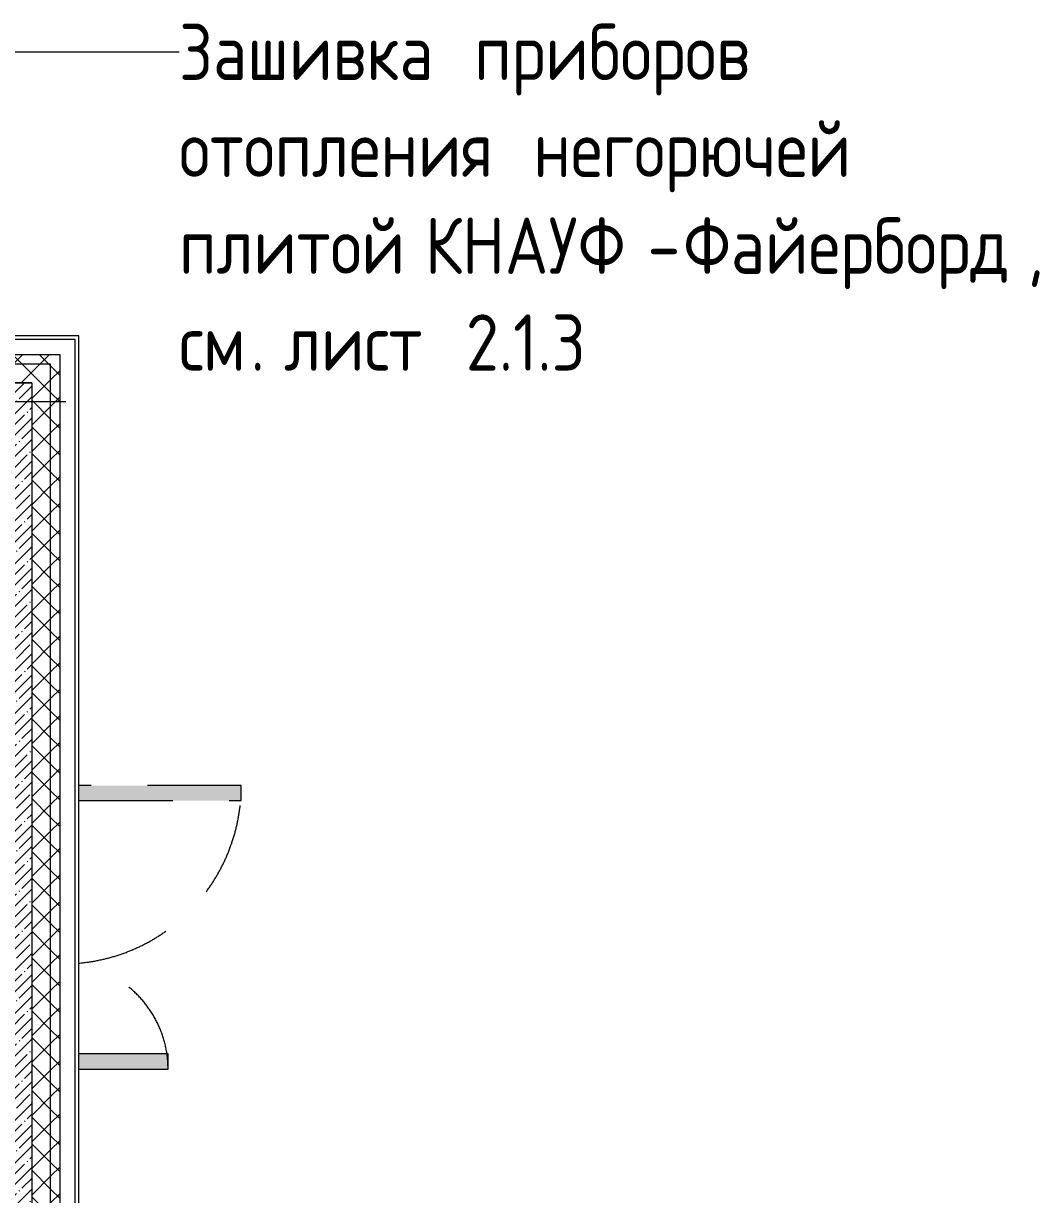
# Model space of a CAD drawing. Header units: millimetres. Extents: x -6228 to 200708, y -8553 to 29014.
# Drawn here: x 143959 to 149370, y 22776 to 29014 of the extents above; entities that cross this region are included whole.
import ezdxf

# ---------------------------------------------------------------- set-up
doc = ezdxf.new("R2010")
doc.units = ezdxf.units.MM
doc.linetypes.add('200_ШТРИХ__ш1_п0_6_', pattern=[800, 500, -300])
for name, color, linetype, lineweight in [('A-DETL-MBND-1', 7, '200_ШТРИХ__ш1_п0_6_', 9), ('A-WALL-3', 7, 'Continuous', 9), ('A-WALL-4', 7, 'Continuous', 13), ('G-ANNO-TEXT', 7, 'Continuous', 9), ('I-WALL-6', 7, 'Continuous', 9), ('Оси', 7, 'Continuous', 9)]:
    doc.layers.add(name, color=color, linetype=linetype, lineweight=lineweight)
doc.styles.add('GOST Common_2', font='GOST_Common.ttf', dxfattribs={"width": 0.9, "height": 300})
pattern_1 = [(45, (50944.32, 0), (-70.71068, 70.71068), []), (135, (50944.32, 0), (-70.71068, -70.71068), [])]

# ---------------------------------------------------------------- blocks, each defined once
blk = doc.blocks.new('110_Дверь_СКБ_2Ст_Внутренняя - ДН-4д_ ДОО_Дв_1450x2100h_Лестничная клетка-23615437-План зашивки приборов отопления в осях 2 этажа 23-33')
at = {"layer": 'A-DETL-MBND-1'}
for points in [[(-662.5, 125), (-662.5, 990), (-742.5, 990), (-742.5, 125), (-702.8, 125)], [(767.5, 600), (687.5, 600), (687.5, 125), (767.5, 125)]]:
    blk.add_hatch(color=256, dxfattribs=at).paths.add_polyline_path(points)
for p, q in [((-742.5, 990), (-742.5, 125)), ((-662.5, 990), (-742.5, 990)), ((-662.5, 125), (-662.5, 990)), ((767.5, 600), (687.5, 600)), ((687.5, 600), (687.5, 125)), ((767.5, 125), (767.5, 600))]:
    blk.add_line(p, q, dxfattribs=at)
for centre, radius, start, end in [((-742.5, 40), 950, 5.14113, 90), ((767.5, 40), 560, 90, 171.25901)]:
    blk.add_arc(centre, radius, start, end, dxfattribs=at)

msp = doc.modelspace()

# ---------------------------------------------------------------- hatches: boundary and pattern name
at = {"layer": 'A-WALL-3'}
h = msp.add_hatch(dxfattribs=at)
h.set_pattern_fill('FP_141', color=256, style=0, pattern_type=2)
h.set_pattern_definition(pattern_1)
h.paths.add_polyline_path([(144004.3, 27200), (144104.3, 27200), (144104.3, 27250), (135815, 27250), (135815, 27200), (143310.4, 27200)])
h = msp.add_hatch(dxfattribs=at)
h.set_pattern_fill('FP_141', color=256, style=0, pattern_type=2)
h.set_pattern_definition(pattern_1)
h.paths.add_polyline_path([(144004.3, 27100), (144004.3, 27200), (135815, 27200), (135815, 27100), (143310.4, 27100)])
h = msp.add_hatch(dxfattribs=at)
h.set_pattern_fill('FP_141', color=256, style=0, pattern_type=2)
h.set_pattern_definition(pattern_1)
h.paths.add_polyline_path([(144004.3, 21550), (144104.3, 21550), (144104.3, 27200), (144004.3, 27200), (144004.3, 21558)])
h = msp.add_hatch(dxfattribs=at)
h.set_pattern_fill('FP_141', color=256, style=0, pattern_type=2)
h.set_pattern_definition(pattern_1)
h.paths.add_polyline_path([(144104.3, 21550), (144154.3, 21550), (144154.3, 27250), (144104.3, 27250), (144104.3, 21558)])
at = {"layer": 'I-WALL-6'}
h = msp.add_hatch(dxfattribs=at)
h.set_pattern_fill('FP_142', color=256, style=0, pattern_type=2)
h.set_pattern_definition([(45, (50944.32, 0), (-57.024626, 57.024626), []), (45, (51001.345, 0), (-57.024626, 57.024626), [100.806, -20.161, 3.353, -16.808])])
h.paths.add_polyline_path([(144004.3, 21400), (144004.3, 27100), (143754.3, 27100), (143754.3, 21550), (143974.3, 21550), (143974.3, 21400)])

# ---------------------------------------------------------------- linework, layer by layer
at = {"layer": 'A-WALL-3'}
for p, q in [((144254.3, 27350), (135815, 27350)), ((144254.3, 21400), (144254.3, 27350)), ((140104.3, 27100), (144004.3, 27100))]:
    msp.add_line(p, q, dxfattribs=at)
at = {"layer": 'A-WALL-4'}
for p, q in [((144234.3, 27330), (135815, 27330)), ((144234.3, 21550), (144234.3, 27330)), ((144154.3, 27250), (135815, 27250)), ((144104.3, 27200), (135815, 27200)), ((144104.3, 21550), (144104.3, 27200)), ((144154.3, 21550), (144154.3, 27250)), ((144004.3, 27100), (144004.3, 21400))]:
    msp.add_line(p, q, dxfattribs=at)
at = {"layer": 'G-ANNO-TEXT'}
msp.add_line((140907.8, 28862.5), (144787.9, 28862.5), dxfattribs=at)
at = {"layer": 'I-WALL-6'}
msp.add_line((144004.3, 27100), (140104.3, 27100), dxfattribs=at)
at = {"layer": 'Оси'}
msp.add_line((141684.3, 27000), (144184.3, 27000), dxfattribs=at)

# ---------------------------------------------------------------- block references
at = {"layer": 'A-DETL-MBND-1', "rotation": 269.9999999999998}
msp.add_blockref('110_Дверь_СКБ_2Ст_Внутренняя - ДН-4д_ ДОО_Дв_1450x2100h_Лестничная клетка-23615437-План зашивки приборов отопления в осях 2 этажа 23-33', (144129.3, 24212.5), dxfattribs=at)

# ---------------------------------------------------------------- texts
at = {"layer": 'G-ANNO-TEXT', "char_height": 300, "attachment_point": 1, "style": 'GOST Common_2'}
for s, insert, width in [('Зашивка', (144787.9, 29012.5), 1789.367), ('\\fGOST Common|b0|i0|c204|p34|;\\W.9; ', (146264.2, 29012.5), 115.443), ('приборов', (146359.5, 29012.5), 1847.088), ('\\fGOST Common|b0|i0|c204|p34|;\\W.9; ', (147883.5, 29012.5), 115.443), ('\\fGOST Common|b0|i0|c204|p34|;\\W.9; ', (146579.8, 28496.5), 115.443), ('негорючей', (146675, 28496.5), 2135.695), ('\\fGOST Common|b0|i0|c204|p34|;\\W.9; ', (148437.1, 28496.5), 115.443), ('отопления', (144787.9, 28496.5), 2171.771), ('плитой', (144787.9, 27980.6), 1471.898), ('\\fGOST Common|b0|i0|c204|p34|;\\W.9; ', (146002.3, 27980.6), 115.443), ('КНАУФ', (146097.6, 27980.6), 1435.822), ('Файерборд', (147472.7, 27980.6), 2222.278), ('\\fGOST Common|b0|i0|c204|p34|;\\W.9;-', (147282.2, 27980.6), 230.886), (', ', (149306.3, 27980.6), 230.886), (' 2.1.3', (146151.1, 27464.6), 959.62), ('см', (144787.9, 27464.6), 461.772), ('лист', (145347.5, 27464.6), 974.05), ('. ', (145168.9, 27464.6), 216.456)]:
    msp.add_mtext(s, dxfattribs=dict(at, insert=insert, width=width))

doc.saveas('drawing.dxf')
